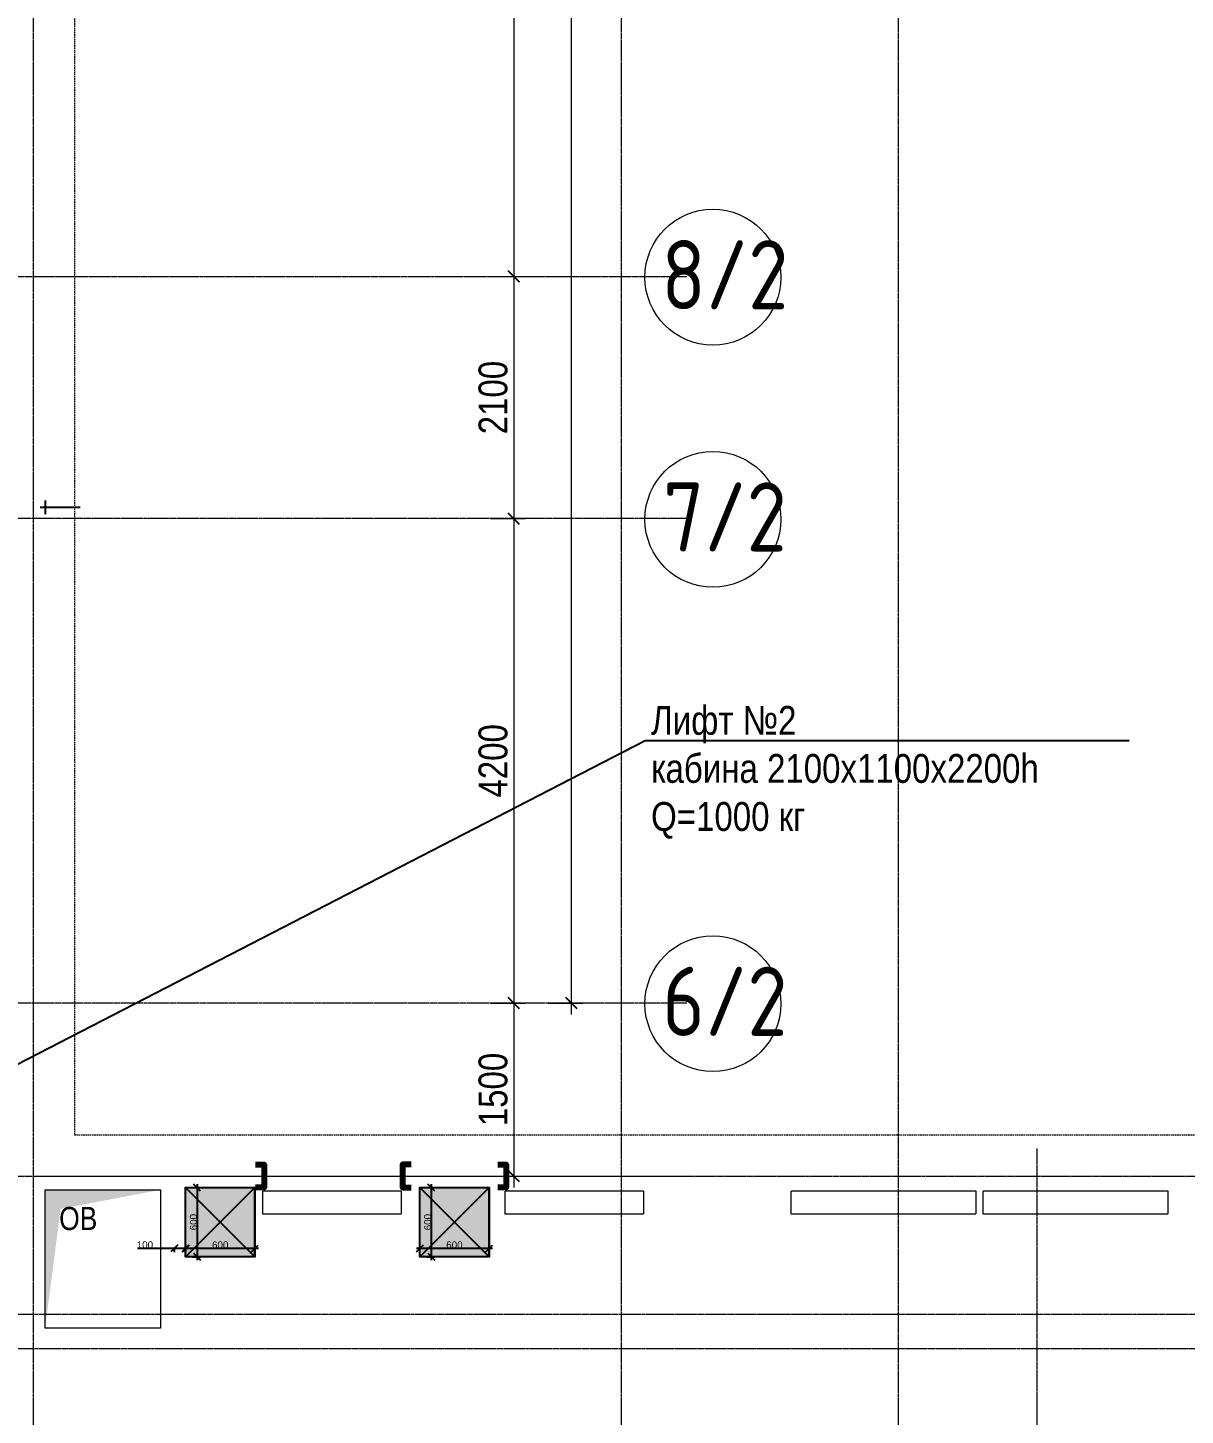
# Model space of a CAD drawing. Header units: millimetres. Extents: x -231292 to 573618, y -153144 to 564035.
# Drawn here: x -156125 to -146088, y 166621 to 178652 of the extents above; entities that cross this region are included whole.
import ezdxf
from ezdxf import colors
from ezdxf.entities.mleader import LeaderData, LeaderLine
from ezdxf.enums import TextEntityAlignment as Align
from ezdxf.math import Vec2, Vec3

# ---------------------------------------------------------------- set-up
doc = ezdxf.new("R2010")
doc.units = ezdxf.units.MM
for name, pattern in [('CENTER2', [28.575, 19.05, -3.175, 3.175, -3.175]), ('DASHED', [19.05, 12.7, -6.35]), ('HIDDEN2', [4.7625, 3.175, -1.5875])]:
    doc.linetypes.add(name, pattern=pattern)
doc.layers.get('0').update_dxf_attribs({"color": 250})
doc.layers.get('Defpoints').update_dxf_attribs({"color": 250})
doc.layers.add('_Оборудование СС', color=250, linetype='Continuous')
doc.layers.add('новые окна', color=250, linetype='Continuous')
for name, color, linetype, lineweight in [('АИ_Текст', 250, 'Continuous', 13), ('АР_Отопительные приборы', 250, 'HIDDEN2', 0), ('КМ_Фахверки', 250, 'Continuous', 80), ('ОВ_Шахты', 250, 'Continuous', 5), ('РД_Оси_100', 250, 'Continuous', 0), ('РД_Оси_размер', 250, 'Continuous', 0)]:
    doc.layers.add(name, color=color, linetype=linetype, lineweight=lineweight)
doc.layers.add('АР_Делит', color=250, linetype='Continuous', lineweight=0, plot=False)
doc.styles.add('Arial0', font='arial.ttf')
doc.styles.add('ISOCPEUR_I_4', font='isocpeui.ttf', dxfattribs={"width": 0.9, "height": 350})
doc.styles.add('style1', font='ARIALN.TTF')
doc.styles.add('ккк', font='isocpeur.ttf', dxfattribs={"width": 0.85, "oblique": 15})
doc.dimstyles.new('Dim100_ареал', dxfattribs={"dimscale": 100, "dimtxt": 2.5, "dimasz": 1, "dimexe": 1, "dimexo": 1, "dimgap": 0.5, "dimtad": 1, "dimzin": 12, "dimdsep": 46, "dimtxsty": 'style1', "dimblk": 'ARCHTICK', "dimcen": 1, "dimdle": 1, "dimclrd": 256, "dimclre": 256, "dimaunit": 1, "dimadec": 0, "dimazin": 3, "dimtfac": 1, "dimtmove": 1, "dimatfit": 3, "dimldrblk": 'OPEN30', "dimfxl": 2, "dimfxlon": 1, "dimtolj": 1, "dimtzin": 0, "dimlwd": 9, "dimlwe": 9, "dimarcsym": 0})
doc.dimstyles.new('ISOCPEUR_2_0_Черный_1', dxfattribs={"dimscale": 304.8, "dimtxt": 199.196235, "dimasz": 0.328084, "dimexe": 0.164042, "dimexo": 0.328084, "dimgap": 0, "dimtad": 1, "dimdec": 0, "dimrnd": 5, "dimzin": 0, "dimdsep": 46, "dimtxsty": 'ISOCPEUR_I_4', "dimblk1": 'OBLIQUE', "dimblk2": 'OBLIQUE', "dimsah": 1, "dimcen": 0.09, "dimdle": 0.328084, "dimazin": 0, "dimtfac": 1, "dimtdec": 4, "dimtix": 1, "dimtmove": 0, "dimatfit": 3, "dimfxl": 1, "dimtvp": 1, "dimtolj": 1, "dimtzin": 0, "dimarcsym": 2})

# ---------------------------------------------------------------- blocks, each defined once
blk = doc.blocks.new('A-iden')
at = {"linetype": 'Continuous', "lineweight": 5}
blk.add_circle((-0.73, -4.06), 5.89, dxfattribs=at)
at = {"color": 0, "linetype": 'Continuous', "lineweight": 20, "style": 'ккк', "width": 0.85}
blk.add_attdef('ID', text='', height=6, dxfattribs=at).set_placement((0.31, -3.85), align=Align.MIDDLE_CENTER)
blk = doc.blocks.new('_ArchTick')
at = {"color": 0, "linetype": 'ByBlock', "const_width": 0.15}
blk.add_lwpolyline([(-0.5, -0.5), (0.5, 0.5)], dxfattribs=at)
blk = doc.blocks.new('*D391')
at = {"layer": 'Defpoints', "color": 0, "transparency": 16777216}
for p in [(68364, 68320), (70364, 68320), (68364, 15000)]:
    blk.add_point(p, dxfattribs=at)
at = {"layer": 'РД_Оси_размер', "lineweight": 9, "transparency": 16777216}
for p, q in [((70364, 14900), (70364, 68420)), ((70164, 68320), (70464, 68320)), ((70164, 15000), (70464, 15000))]:
    blk.add_line(p, q, dxfattribs=at)
at = {"layer": 'РД_Оси_размер', "lineweight": 9, "transparency": 16777216, "xscale": 100, "yscale": 100, "zscale": 100}
for p, rotation in [((70364, 68320), 90), ((70364, 15000), 270)]:
    blk.add_blockref('_ArchTick', p, dxfattribs=dict(at, rotation=rotation))
at = {"layer": 'РД_Оси_размер', "color": 0, "transparency": 16777216, "insert": (70186, 41660), "char_height": 250, "attachment_point": 5, "rotation": 90, "style": 'style1'}
blk.add_mtext('\\A1;53320', dxfattribs=at)
blk = doc.blocks.new('_Open30')
at = {"color": 0, "linetype": 'ByBlock', "lineweight": -2}
for p, q in [((-1, 0.27), (0, 0)), ((0, 0), (-1, -0.27)), ((0, 0), (-1, 0))]:
    blk.add_line(p, q, dxfattribs=at)
blk = doc.blocks.new('*D22')
at = {"layer": 'Defpoints', "color": 0, "transparency": 16777216}
for p in [(68364, 26400), (68364, 21300), (69864, 21300)]:
    blk.add_point(p, dxfattribs=at)
at = {"layer": 'РД_Оси_размер', "color": 0, "lineweight": 5, "transparency": 16777216}
for p, q in [((69864, 26500), (69864, 21200)), ((69664, 26400), (69964, 26400)), ((69664, 21300), (69964, 21300))]:
    blk.add_line(p, q, dxfattribs=at)
at = {"layer": 'РД_Оси_размер', "color": 0, "lineweight": 5, "transparency": 16777216, "xscale": 100, "yscale": 100, "zscale": 100}
for p, rotation in [((69864, 26400), 90), ((69864, 21300), 270)]:
    blk.add_blockref('_ArchTick', p, dxfattribs=dict(at, rotation=rotation))
at = {"layer": 'РД_Оси_размер', "color": 0, "transparency": 16777216, "insert": (69686, 23850), "char_height": 250, "attachment_point": 5, "rotation": 90, "style": 'style1'}
blk.add_mtext('\\A1;5100', dxfattribs=at)
blk = doc.blocks.new('*D35')
at = {"layer": 'Defpoints', "color": 0, "transparency": 16777216}
for p in [(68364, 21300), (68364, 19200), (69864, 19200)]:
    blk.add_point(p, dxfattribs=at)
at = {"layer": 'РД_Оси_размер', "color": 0, "lineweight": 5, "transparency": 16777216}
for p, q in [((69664, 21300), (69964, 21300)), ((69864, 21400), (69864, 19100)), ((69664, 19200), (69964, 19200))]:
    blk.add_line(p, q, dxfattribs=at)
at = {"layer": 'РД_Оси_размер', "color": 0, "lineweight": 5, "transparency": 16777216, "xscale": 100, "yscale": 100, "zscale": 100}
for p, rotation in [((69864, 21300), 90), ((69864, 19200), 270)]:
    blk.add_blockref('_ArchTick', p, dxfattribs=dict(at, rotation=rotation))
at = {"layer": 'РД_Оси_размер', "color": 0, "transparency": 16777216, "insert": (69686, 20250), "char_height": 250, "attachment_point": 5, "rotation": 90, "style": 'style1'}
blk.add_mtext('\\A1;2100', dxfattribs=at)
blk = doc.blocks.new('*D36')
at = {"layer": 'Defpoints', "color": 0, "transparency": 16777216}
for p in [(68364, 19200), (68364, 15000), (69864, 15000)]:
    blk.add_point(p, dxfattribs=at)
at = {"layer": 'РД_Оси_размер', "color": 0, "lineweight": 5, "transparency": 16777216}
for p, q in [((69864, 19300), (69864, 14900)), ((69664, 19200), (69964, 19200)), ((69664, 15000), (69964, 15000))]:
    blk.add_line(p, q, dxfattribs=at)
at = {"layer": 'РД_Оси_размер', "color": 0, "lineweight": 5, "transparency": 16777216, "xscale": 100, "yscale": 100, "zscale": 100}
for p, rotation in [((69864, 19200), 90), ((69864, 15000), 270)]:
    blk.add_blockref('_ArchTick', p, dxfattribs=dict(at, rotation=rotation))
at = {"layer": 'РД_Оси_размер', "color": 0, "transparency": 16777216, "insert": (69686, 17100), "char_height": 250, "attachment_point": 5, "rotation": 90, "style": 'style1'}
blk.add_mtext('\\A1;4200', dxfattribs=at)
blk = doc.blocks.new('*D23')
at = {"layer": 'Defpoints', "color": 0, "transparency": 16777216}
for p in [(68364, 15000), (68364, 13500), (69864, 13500)]:
    blk.add_point(p, dxfattribs=at)
at = {"layer": 'РД_Оси_размер', "color": 0, "lineweight": 5, "transparency": 16777216}
for p, q in [((69864, 15100), (69864, 13400)), ((69664, 15000), (69964, 15000)), ((69664, 13500), (69964, 13500))]:
    blk.add_line(p, q, dxfattribs=at)
at = {"layer": 'РД_Оси_размер', "color": 0, "lineweight": 5, "transparency": 16777216, "xscale": 100, "yscale": 100, "zscale": 100}
for p, rotation in [((69864, 15000), 90), ((69864, 13500), 270)]:
    blk.add_blockref('_ArchTick', p, dxfattribs=dict(at, rotation=rotation))
at = {"layer": 'РД_Оси_размер', "color": 0, "transparency": 16777216, "insert": (69686, 14250), "char_height": 250, "attachment_point": 5, "rotation": 90, "style": 'style1'}
blk.add_mtext('\\A1;1500', dxfattribs=at)
blk = doc.blocks.new('Ф_пеноблок 200')
at = {"layer": 'КМ_Фахверки'}
blk.add_lwpolyline([(0, -75), (0, 0), (200, 0), (200, -75)], dxfattribs=at)
blk = doc.blocks.new('otv')
at = {"linetype": 'Continuous'}
blk.add_lwpolyline([(0, -1), (0, 0), (1, 0), (1, -1)], close=True, dxfattribs=at)
blk.add_solid([(0, -1), (0, 0), (0.135, -0.137), (1, 0)], dxfattribs=at)
blk = doc.blocks.new('*U832')
at = {"ltscale": 100, "true_color": 0xffffff}
h = blk.add_hatch(color=7, dxfattribs=at)
h.paths.add_polyline_path([(-300, 300), (-300, -300), (0, 0)])
h.paths.add_polyline_path([(0, 0), (300, 300), (-300, 300)])
h.paths.add_polyline_path([(300, 300), (0, 0), (300, -300)])
h.paths.add_polyline_path([(300, -300), (0, 0), (-300, -300)])
at = {"ltscale": 100}
blk.add_lwpolyline([(-300, 300), (300, 300), (300, -300), (-300, -300), (-300, 300), (300, -300), (300, 300), (-300, -300)], dxfattribs=at)
blk = doc.blocks.new('_Oblique')
at = {"color": 0, "linetype": 'ByBlock', "lineweight": -2}
blk.add_line((-0.5, -0.5), (0.5, 0.5), dxfattribs=at)
blk = doc.blocks.new('*D834')
at = {"layer": '_Оборудование СС', "color": 0, "lineweight": -2, "transparency": 16777216}
for p, q in [((-230984, 47461), (-230984, 47359)), ((-230953, 47389), (-231614, 47389)), ((-231584, 47360), (-231584, 47359))]:
    blk.add_line(p, q, dxfattribs=at)
at = {"layer": 'Defpoints', "color": 0, "transparency": 16777216}
for p in [(-231584, 47421), (-230984, 47522), (-231584, 47389)]:
    blk.add_point(p, dxfattribs=at)
at = {"layer": '_Оборудование СС', "color": 0, "lineweight": -2, "transparency": 16777216, "xscale": 60.96000000000001, "yscale": 60.96000000000001, "zscale": 60.96000000000001, "rotation": 180}
blk.add_blockref('_Oblique', (-231584, 47389), dxfattribs=at)
at = {"layer": '_Оборудование СС', "color": 0, "lineweight": -2, "transparency": 16777216, "xscale": 60.96000000000001, "yscale": 60.96000000000001, "zscale": 60.96000000000001}
blk.add_blockref('_Oblique', (-230984, 47389), dxfattribs=at)
at = {"layer": '_Оборудование СС', "color": 0, "transparency": 16777216, "insert": (-231284, 47420), "char_height": 61, "attachment_point": 5, "style": 'Arial0'}
blk.add_mtext('\\A1;600', dxfattribs=at)
blk = doc.blocks.new('*D835')
at = {"layer": '_Оборудование СС', "color": 0, "lineweight": -2, "transparency": 16777216}
for p, q in [((-231485, 47948), (-231485, 47287)), ((-231480, 47918), (-231454, 47918)), ((-231523, 47318), (-231454, 47318))]:
    blk.add_line(p, q, dxfattribs=at)
at = {"layer": 'Defpoints', "color": 0, "transparency": 16777216}
for p in [(-231541, 47918), (-231584, 47318), (-231485, 47318)]:
    blk.add_point(p, dxfattribs=at)
at = {"layer": '_Оборудование СС', "color": 0, "lineweight": -2, "transparency": 16777216, "xscale": 60.96000000000001, "yscale": 60.96000000000001, "zscale": 60.96000000000001}
for p, rotation in [((-231485, 47918), 90), ((-231485, 47318), 270)]:
    blk.add_blockref('_Oblique', p, dxfattribs=dict(at, rotation=rotation))
at = {"layer": '_Оборудование СС', "color": 0, "transparency": 16777216, "insert": (-231516, 47618), "char_height": 61, "attachment_point": 5, "rotation": 90, "style": 'Arial0'}
blk.add_mtext('\\A1;600', dxfattribs=at)
blk = doc.blocks.new('*D876')
at = {"layer": '_Оборудование СС', "color": 0, "lineweight": -2, "transparency": 16777216}
for p, q in [((-154756, 168099), (-154756, 168036)), ((-154855, 168067), (-155174, 168067)), ((-154756, 168067), (-154886, 168067)), ((-154855, 168073), (-154855, 168036))]:
    blk.add_line(p, q, dxfattribs=at)
at = {"layer": 'Defpoints', "color": 0, "transparency": 16777216}
for p in [(-154855, 168134), (-154756, 168160), (-154756, 168067)]:
    blk.add_point(p, dxfattribs=at)
at = {"layer": '_Оборудование СС', "color": 0, "lineweight": -2, "transparency": 16777216, "xscale": 60.96000000000001, "yscale": 60.96000000000001, "zscale": 60.96000000000001, "rotation": 180}
blk.add_blockref('_Oblique', (-154855, 168067), dxfattribs=at)
at = {"layer": '_Оборудование СС', "color": 0, "lineweight": -2, "transparency": 16777216, "xscale": 60.96000000000001, "yscale": 60.96000000000001, "zscale": 60.96000000000001}
blk.add_blockref('_Oblique', (-154756, 168067), dxfattribs=at)
at = {"layer": '_Оборудование СС', "color": 0, "transparency": 16777216, "insert": (-155109, 168098), "char_height": 61, "attachment_point": 5, "style": 'Arial0'}
blk.add_mtext('\\A1;100', dxfattribs=at)
blk = doc.blocks.new('Bottom_L_1600')
at = {"layer": 'АР_Отопительные приборы'}
blk.add_lwpolyline([(800, -100), (-800, -100), (-800, 100), (800, 100)], close=True, dxfattribs=at)
blk = doc.blocks.new('Bottom_L_1200')
at = {"layer": 'АР_Отопительные приборы'}
blk.add_lwpolyline([(600, -100), (-600, -100), (-600, 100), (600, 100)], close=True, dxfattribs=at)
blk = doc.blocks.new('СОШ_2200_АР_ОСИ_М100_28.05.24')
at = {"layer": 'АР_Делит', "color": 5, "linetype": 'DASHED'}
blk.add_lwpolyline([(66055, 68320), (66055, 13857.73), (83455, 13857.73), (83455, -355), (45245, -355), (45245, 13145), (44695, 13145), (44695, 26755), (45245, 26755), (45245, 68320)], dxfattribs=at)
at = {"layer": 'РД_Оси_100', "linetype": 'CENTER2'}
for p, q in [((73200, -6155), (73200, 139938.679)), ((70800, -6155), (70800, 90900)), ((71363.995, 19200), (33000, 19200)), ((71363.995, 15000), (33000, 15000)), ((33000, 13500), (85055, 13500)), ((65700, 13500), (71364.045, 13500))]:
    blk.add_line(p, q, dxfattribs=at)
for points in [[(65700, -6155), (65700, 139938.679)], [(33000, 21300), (71363.995, 21300)], [(74400, 13738.107), (74400, -6155)], [(85055, 12300), (33500, 12300), (33000, 12450)], [(85055, 12000), (33500, 12000), (33000, 11850)]]:
    blk.add_lwpolyline(points, dxfattribs=at)
at = {"layer": 'РД_Оси_100', "color": 0, "xscale": 100, "yscale": 100, "zscale": 100}
for p, values in [((71663.995, 21700), {'ID': '8/2'}), ((71663.995, 19600), {'ID': '7/2'}), ((71663.995, 15400), {'ID': '6/2'})]:
    blk.add_blockref('A-iden', p, dxfattribs=at).add_auto_attribs(values)
at = {"layer": 'РД_Оси_размер'}
for base, p1, p2, picture, middle in [((70363.995, 68320), (68363.995, 15000), (68363.995, 68320), '*D391', (70186.352, 41660)), ((69863.995, 21300), (68363.995, 26400), (68363.995, 21300), '*D22', (69686.352, 23850)), ((69863.995, 19200), (68363.995, 21300), (68363.995, 19200), '*D35', (69686.352, 20250)), ((69863.995, 15000), (68363.995, 19200), (68363.995, 15000), '*D36', (69686.352, 17100)), ((69863.995, 13500), (68363.995, 15000), (68363.995, 13500), '*D23', (69686.352, 14250))]:
    dim = blk.add_linear_dim(base=base, p1=p1, p2=p2, angle=90, dimstyle='Dim100_ареал', dxfattribs=at)
    dim.commit()
    dim.dimension.update_dxf_attribs({"geometry": picture, "text_midpoint": middle})
blk = doc.blocks.new('0589ш')
at = {"layer": '_Оборудование СС', "color": 5}
blk.add_blockref('*U832', (-231283.8, 47617.8), dxfattribs=at)
dim = blk.add_linear_dim(base=(-231484.8, 47317.8), p1=(-231540.7, 47917.8), p2=(-231583.8, 47317.8), angle=90, dimstyle='ISOCPEUR_2_0_Черный_1', override={"dimtxt": 0.2, "dimasz": 0.2, "dimexe": 0.1, "dimexo": 0.2, "dimpost": '<>', "dimtxsty": 'Arial0', "dimdle": 0.1, "dimfxl": 6000}, dxfattribs=at)
dim.commit()
dim.dimension.update_dxf_attribs({"geometry": '*D835', "text_midpoint": (-231516, 47617.8)})
dim = blk.add_linear_dim(base=(-231583.8, 47389.2), p1=(-230983.8, 47521.5), p2=(-231583.8, 47420.6), dimstyle='ISOCPEUR_2_0_Черный_1', override={"dimtxt": 0.2, "dimasz": 0.2, "dimexe": 0.1, "dimexo": 0.2, "dimpost": '<>', "dimtxsty": 'Arial0', "dimdle": 0.1, "dimfxl": 6000}, dxfattribs=at)
dim.commit()
dim.dimension.update_dxf_attribs({"geometry": '*D834', "text_midpoint": (-231283.8, 47420.3)})

msp = doc.modelspace()

# ---------------------------------------------------------------- linework, layer by layer
at = {"layer": 'новые окна'}
for p, q in [((-156017.848, 174495.168), (-155669.62, 174495.168)), ((-155974.956, 174552.414), (-155974.956, 174433.633))]:
    msp.add_line(p, q, dxfattribs=at)

# ---------------------------------------------------------------- block references
at = {"layer": '_Оборудование СС'}
for p in [(76827.903, 120677.337), (78858.819, 120677.337)]:
    msp.add_blockref('0589ш', p, dxfattribs=at)
at = {"layer": 'АР_Отопительные приборы', "rotation": 180}
for name, p in [('Bottom_L_1200', (-153485.806, 168465.168)), ('Bottom_L_1200', (-151385.806, 168465.168)), ('Bottom_L_1600', (-148704.12, 168465.168)), ('Bottom_L_1600', (-147038.887, 168465.168))]:
    msp.add_blockref(name, p, dxfattribs=at)
at = {"layer": 'КМ_Фахверки', "rotation": 270}
for p in [(-154074.955, 168795.168), (-151974.956, 168795.168)]:
    msp.add_blockref('Ф_пеноблок 200', p, dxfattribs=at)
at = {"layer": 'КМ_Фахверки', "xscale": -1, "rotation": 90}
msp.add_blockref('Ф_пеноблок 200', (-152874.955, 168795.168), dxfattribs=at)
at = {"layer": 'ОВ_Шахты', "color": 1, "xscale": 1000, "yscale": 1200, "zscale": 1400}
msp.add_blockref('otv', (-155974.629, 168575.168), dxfattribs=at)
at = {"layer": 'РД_Оси_100'}
msp.add_blockref('СОШ_2200_АР_ОСИ_М100_28.05.24', (-221774.956, 155195.168), dxfattribs=at)

# ---------------------------------------------------------------- texts
at = {"layer": 'ОВ_Шахты', "insert": (-155687.223, 168325.238), "char_height": 200, "width": 1000, "attachment_point": 5, "style": 'style1'}
msp.add_mtext('ОВ', dxfattribs=at)

# ---------------------------------------------------------------- dimensions: what is measured, and where the dimension line sits
at = {"layer": '_Оборудование СС', "color": 5}
dim = msp.add_linear_dim(base=(-154755.872175772, 168066.554209642), p1=(-154855.372175772, 168133.604100139), p2=(-154755.872175772, 168159.982361282), dimstyle='ISOCPEUR_2_0_Черный_1', override={"dimtxt": 0.2, "dimasz": 0.2, "dimexe": 0.1, "dimexo": 0.2, "dimpost": '<>', "dimtxsty": 'Arial0', "dimdle": 0.1, "dimfxl": 6000}, dxfattribs=at)
dim.commit()
dim.dimension.update_dxf_attribs({"geometry": '*D876', "text_midpoint": (-155109.232646409, 168066.554209642), "dimtype": 160})

# ---------------------------------------------------------------- leaders
at = {"layer": 'АИ_Текст', "lineweight": 5}
ml = msp.add_multileader_mtext('Standard', dxfattribs=at)
ml.set_content('Лифт №2\\Pкабина 2100х1100х2200h\\PQ=1000 кг', color=256, style='style1')
ml.set_leader_properties(color=256)
ml.build(insert=Vec2(0, 0))
ml.multileader.update_dxf_attribs({"has_dogleg": 0, "text_left_attachment_type": 6, "text_right_attachment_type": 6, "arrow_head_size": 300, "scale": 100})
ctx = ml.context
ctx.base_point, ctx.scale, ctx.char_height, ctx.arrow_head_size, ctx.landing_gap_size, ctx.plane_origin, ctx.plane_x_axis, ctx.plane_y_axis = Vec3(-150769.877, 172471.228), 100, 250, 300, 50, Vec3(-151332.769, 170707.38), Vec3(1, 0.00000001), Vec3(-0.00000001, 1)
ctx.left_attachment, ctx.right_attachment = 6, 6
notes = []
notes.append((ctx, [(1, (1, 1, 0), (-151569.877, 172471.228), (1, 0.00000001), 800, [(0, [(-156574.956, 169479.81)], 0, [])])]))
ctx.mtext.insert, ctx.mtext.text_direction, ctx.mtext.rotation, ctx.mtext.flow_direction = Vec3(-150719.877, 172771.228), Vec3(1, 0.00000001), 0.00000001, 5
for ctx, leaders in notes:
    for number, flags, end, landing, length, lines in leaders:
        leader = LeaderData()
        leader.index, (leader.has_last_leader_line, leader.has_dogleg_vector, leader.attachment_direction) = number, flags
        leader.last_leader_point, leader.dogleg_vector, leader.dogleg_length = Vec3(end), Vec3(landing), length
        for number, points, colour, breaks in lines:
            line = LeaderLine()
            line.index, line.vertices, line.color, line.breaks = number, Vec3.list(points), colors.encode_raw_color(colour), breaks
            leader.lines.append(line)
        ctx.leaders.append(leader)

doc.saveas('drawing.dxf')
